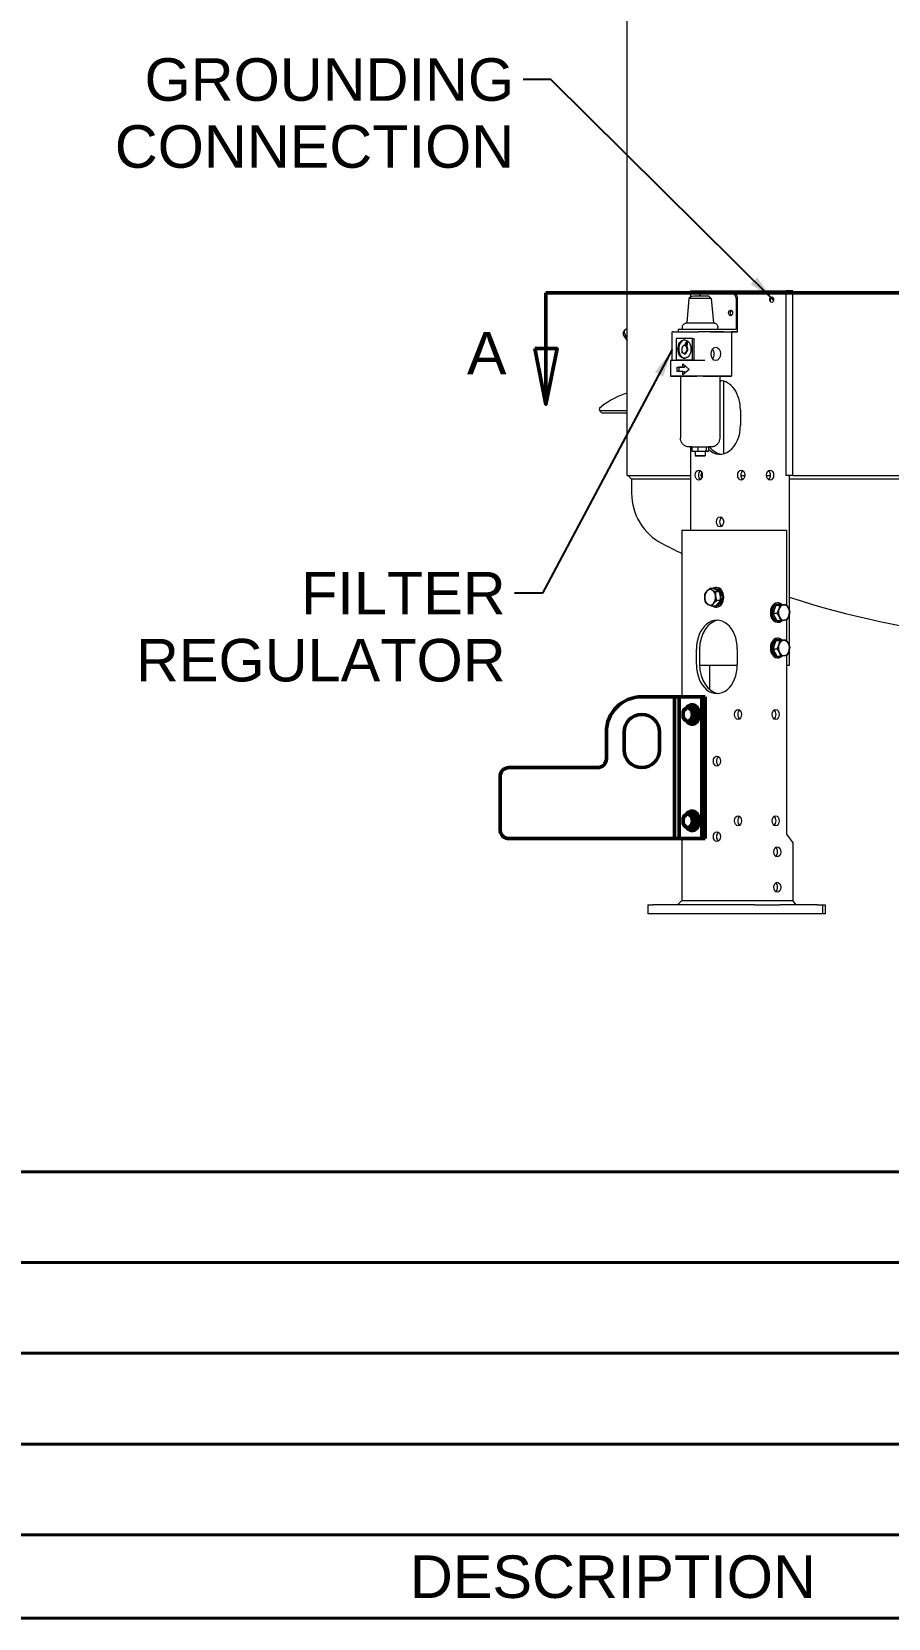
# Model space of a CAD drawing. Header units: inches. Extents: x 20 to 536, y 8 to 344.
# Drawn here: x 213 to 261.4, y 8 to 97.5 of the extents above; entities that cross this region are included whole.
import ezdxf

# ---------------------------------------------------------------- set-up
doc = ezdxf.new("R2010")
doc.units = ezdxf.units.IN
doc.header["$LTSCALE"] = 16
doc.header["$MEASUREMENT"] = 0
doc.linetypes.add('DOUBLE_DASH_CHAIN', pattern=[1.2403, 0.6614, -0.0827, 0.1654, -0.0827, 0.1654, -0.0827])
doc.layers.get('0').update_dxf_attribs({"lineweight": 25})
for name, color, linetype, lineweight in [('Border', 7, 'Continuous', 35), ('Section Line', 7, 'DOUBLE_DASH_CHAIN', 50), ('Symbol', 7, 'Continuous', 25), ('Symbol (ANSI)', 7, 'Continuous', 25), ('Visible (ANSI)', 7, 'Continuous', 50)]:
    doc.layers.add(name, color=color, linetype=linetype, lineweight=lineweight)
doc.styles.add('MEMCOR Medium', font='arial.ttf')
doc.styles.add('Standard D-E', font='arial.ttf')
doc.dimstyles.new('Default (ANSI)$7', dxfattribs={"dimscale": 16, "dimtxt": 0.15, "dimasz": 0.098425, "dimexe": 0.125, "dimexo": 0.0625, "dimgap": 0.031496, "dimtad": 0, "dimtih": 1, "dimtoh": 1, "dimdec": 4, "dimrnd": 1e-08, "dimzin": 3, "dimdsep": 46, "dimlunit": 5, "dimtxsty": 'MEMCOR Medium', "dimcen": 0.09, "dimdle": 0.393701, "dimclrd": 256, "dimclre": 256, "dimclrt": 256, "dimadec": 0, "dimazin": 1, "dimtfac": 0.8, "dimtofl": 0, "dimtmove": 0, "dimatfit": 3, "dimfxl": 1, "dimfrac": 1, "dimtolj": 1, "dimtzin": 4, "dimlwd": -1, "dimlwe": -1, "dimarcsym": 0})
doc.dimstyles.new('in [mm] D-E NeptuneBenson$7', dxfattribs={"dimscale": 16, "dimtxt": 0.15, "dimasz": 0.098425, "dimexe": 0.125, "dimexo": 0.063, "dimgap": 0.031496, "dimtad": 0, "dimtih": 1, "dimtoh": 1, "dimdec": 4, "dimrnd": 1e-08, "dimzin": 3, "dimdsep": 46, "dimlunit": 5, "dimtxsty": 'Standard D-E', "dimcen": 0.09, "dimdle": 0.393701, "dimclrd": 256, "dimclre": 256, "dimclrt": 256, "dimadec": 1, "dimazin": 1, "dimtfac": 1, "dimtofl": 0, "dimtmove": 0, "dimatfit": 3, "dimfxl": 1, "dimfrac": 1, "dimtolj": 1, "dimtzin": 4, "dimlwd": -1, "dimlwe": -1, "dimarcsym": 0})

# ---------------------------------------------------------------- blocks, each defined once
blk = doc.blocks.new('Borders 22x34_D')
at = {"layer": 'Border'}
blk.add_line((1.25, 0.5), (33.5, 0.5), dxfattribs=at)
blk = doc.blocks.new('2dTransSection0')
at = {"layer": 'Section Line', "linetype": 'DOUBLE_DASH_CHAIN', "ltscale": 0.544024}
blk.add_line((15.1288, 5.1739), (18.8584, 5.1739), dxfattribs=at)
at = {"layer": 'Section Line', "linetype": 'Continuous'}
for p, q in [((15.1288, 5.1739), (15.4847, 5.1739)), ((15.1288, 5.1739), (15.1288, 4.9771)), ((18.5026, 5.1739), (18.8584, 5.1739)), ((18.8584, 5.1739), (18.8584, 4.9771)), ((15.0894, 4.9771), (15.1288, 4.7802)), ((15.1682, 4.9771), (15.0894, 4.9771)), ((15.1288, 4.9771), (15.1288, 4.7802)), ((15.1288, 4.7802), (15.1682, 4.9771)), ((18.8191, 4.9771), (18.8584, 4.7802)), ((18.8978, 4.9771), (18.8191, 4.9771)), ((18.8584, 4.9771), (18.8584, 4.7802)), ((18.8584, 4.7802), (18.8978, 4.9771))]:
    blk.add_line(p, q, dxfattribs=at)
at = {"layer": 'Section Line', "linetype": 'Continuous', "flags": 128}
for points in [[(15.0894, 4.9771), (15.1288, 4.7802), (15.1682, 4.9771), (15.0894, 4.9771)], [(18.8191, 4.9771), (18.8584, 4.7802), (18.8978, 4.9771), (18.8191, 4.9771)]]:
    blk.add_lwpolyline(points, dxfattribs=at)
at = {"layer": 'Section Line'}
for points in [[(15.0894, 4.9771), (15.1288, 4.7802), (15.1682, 4.9771), (15.0894, 4.9771)], [(18.8191, 4.9771), (18.8584, 4.7802), (18.8978, 4.9771), (18.8191, 4.9771)]]:
    blk.add_solid(points, dxfattribs=at)
at = {"layer": 'Section Line', "char_height": 0.15, "attachment_point": 7, "style": 'MEMCOR Medium'}
for insert in [(14.8504, 4.8861), (18.996, 4.8861)]:
    blk.add_mtext('A', dxfattribs=dict(at, insert=insert))
blk = doc.blocks.new('REVISION HISTORY')
at = {"layer": 'Symbol', "lineweight": 40}
for p, q in [((11.8486, 2.0747), (22.812, 2.0747)), ((11.8486, 1.7545), (22.812, 1.7545)), ((11.8486, 1.4344), (22.812, 1.4344)), ((11.8486, 1.1143), (22.812, 1.1143)), ((11.8486, 0.7941), (22.812, 0.7941)), ((11.8486, 0.5), (22.812, 0.5))]:
    blk.add_line(p, q, dxfattribs=at)
at = {"layer": 'Symbol', "insert": (14.6493, 0.5695), "char_height": 0.15, "attachment_point": 7, "style": 'MEMCOR Medium'}
blk.add_mtext('DESCRIPTION', dxfattribs=at)

msp = doc.modelspace()

# ---------------------------------------------------------------- linework, layer by layer
at = {"layer": 'Visible (ANSI)', "linetype": 'Continuous', "lineweight": 18}
for p, q in [((246.650373, 72.475967), (246.650373, 98.975967)), ((250.126627, 82.46126), (250.012581, 81.085796)), ((250.261955, 82.585884), (250.126627, 82.46126)), ((250.229677, 82.897967), (250.431773, 82.897967)), ((250.229677, 82.897967), (250.229677, 82.556159)), ((250.431773, 82.897967), (253.345053, 82.897967)), ((252.618059, 82.711828), (250.850292, 82.710357)), ((251.261955, 82.5863), (251.397388, 82.461788)), ((251.397388, 82.461788), (251.512578, 81.08642)), ((252.706551, 82.711828), (252.618163, 82.711828)), ((252.794939, 82.461975), (252.795667, 80.711975)), ((252.884107, 80.586975), (252.883328, 82.461975)), ((253.345053, 82.897967), (254.32086, 82.897967)), ((254.32086, 82.897967), (255.63133, 82.897967)), ((256.00459, 82.897967), (255.63133, 82.897967)), ((255.63133, 72.475967), (255.63133, 82.897967)), ((256.00459, 72.475967), (256.00459, 82.897967)), ((246.501577, 80.679717), (246.436577, 80.587794)), ((249.187636, 78.965325), (249.186962, 80.5854)), ((249.260185, 80.585504), (249.967292, 80.586093)), ((249.5279, 80.710469), (249.527952, 80.585727)), ((249.762735, 80.710902), (249.762683, 80.835677)), ((249.967292, 80.586093), (250.674399, 80.586681)), ((251.325534, 80.586828), (251.027952, 80.586828)), ((251.325534, 80.586828), (252.530554, 80.586828)), ((251.762735, 80.711942), (251.762683, 80.836509)), ((252.795667, 80.711975), (252.08856, 80.711975)), ((252.088612, 80.586975), (252.884107, 80.586975)), ((252.884107, 80.586975), (252.530554, 80.586681)), ((252.530554, 80.586828), (252.531594, 78.086828)), ((246.491272, 80.299118), (246.650373, 80.074115)), ((246.650373, 80.257963), (246.556272, 80.391042)), ((250.343309, 80.210285), (249.414812, 80.209512)), ((249.414812, 80.209512), (249.415312, 79.007715)), ((249.910042, 79.821722), (249.87931, 79.821722)), ((249.908275, 79.817741), (250.002291, 80.029583)), ((250.002291, 80.029583), (249.963052, 79.785706)), ((250.007247, 79.785706), (249.963052, 79.785706)), ((250.046485, 80.029583), (250.002291, 80.029583)), ((250.046485, 80.029583), (250.007247, 79.785706)), ((250.343309, 80.210285), (250.431697, 80.210285)), ((250.343809, 79.008488), (250.343309, 80.210285)), ((250.432197, 79.008488), (250.431697, 80.210285)), ((249.099248, 78.965208), (249.099614, 78.085401)), ((250.586684, 78.966488), (249.172471, 78.965312)), ((249.415312, 79.007715), (250.343809, 79.008488)), ((249.415312, 79.007715), (249.5037, 79.007715)), ((249.5037, 79.007715), (250.432197, 79.008488)), ((249.72964, 79.415232), (249.758985, 79.481352)), ((249.888497, 79.322331), (249.72964, 79.415232)), ((249.900744, 79.398449), (249.888497, 79.322331)), ((249.932691, 79.322331), (249.888497, 79.322331)), ((249.944938, 79.398449), (249.900744, 79.398449)), ((249.944938, 79.398449), (249.932691, 79.322331)), ((250.343809, 79.008488), (250.432197, 79.008488)), ((251.028626, 78.966636), (250.940238, 78.966636)), ((249.172837, 78.085505), (250.58705, 78.086681)), ((249.65605, 78.085358), (249.172837, 78.085358)), ((249.474875, 78.580341), (249.790724, 78.580603)), ((249.474974, 78.341172), (249.474875, 78.580341)), ((249.474875, 78.580341), (249.563263, 78.580341)), ((249.790823, 78.341435), (249.474974, 78.341172)), ((249.879112, 78.580603), (249.563263, 78.580341)), ((249.563263, 78.580341), (249.563363, 78.341245)), ((249.65605, 78.085632), (249.657506, 74.585633)), ((249.790724, 78.580603), (249.790646, 78.768411)), ((249.790646, 78.768411), (250.149693, 78.461318)), ((249.790724, 78.580603), (249.879112, 78.580603)), ((249.790901, 78.153627), (249.790823, 78.341435)), ((249.790823, 78.341435), (249.879212, 78.341435)), ((250.149693, 78.461318), (249.790901, 78.153627)), ((249.879065, 78.692785), (249.879112, 78.580603)), ((249.879212, 78.341435), (249.879258, 78.229399)), ((250.940604, 78.086828), (252.531594, 78.086828)), ((252.531594, 78.086828), (251.871604, 78.086279)), ((251.871604, 78.086554), (251.87306, 74.586554)), ((252.076547, 77.796106), (252.076547, 73.699828)), ((245.144137, 76.077587), (245.095027, 76.1875)), ((246.650373, 76.125183), (245.252289, 76.125183)), ((253.040997, 76.187967), (253.040997, 75.307967)), ((245.301393, 76.015284), (246.650373, 76.015284)), ((250.229677, 74.085752), (250.229677, 69.393967)), ((250.29033, 74.085949), (250.638172, 74.086238)), ((250.29033, 74.085949), (250.290408, 73.898449)), ((250.468702, 73.835847), (250.360032, 73.83597)), ((250.484345, 73.835852), (250.468762, 73.835847)), ((250.484345, 73.835977), (250.484449, 73.585977)), ((250.638172, 74.086238), (251.113332, 74.086383)), ((250.638172, 74.086238), (250.63825, 73.898738)), ((251.171087, 73.836217), (251.046845, 73.836114)), ((251.046845, 73.836211), (251.046949, 73.586211)), ((251.113332, 74.086383), (251.11341, 73.898883)), ((251.113332, 74.086383), (251.240651, 74.086238)), ((251.240651, 74.086238), (251.240729, 73.898738)), ((246.650373, 72.475967), (250.229677, 72.475967)), ((246.90008, 72.275967), (246.70008, 72.475967)), ((246.90008, 72.275967), (246.90008, 71.475967)), ((250.229677, 72.275967), (246.90008, 72.275967)), ((250.807152, 72.475967), (250.889366, 72.475967)), ((253.064237, 72.475967), (253.282215, 72.475967)), ((253.205494, 72.275967), (253.140958, 72.275967)), ((254.519462, 72.475967), (254.737441, 72.475967)), ((254.66072, 72.275967), (254.596184, 72.275967)), ((256.00459, 72.475967), (255.63133, 72.475967)), ((255.788858, 72.475967), (255.788858, 64.899991)), ((286.011302, 72.275967), (255.788858, 72.275967)), ((256.00459, 72.475967), (285.79557, 72.475967)), ((252.076547, 69.954208), (252.076547, 69.779726)), ((249.740566, 69.393967), (249.942663, 69.393967)), ((249.740566, 69.393967), (249.740566, 59.993967)), ((249.942663, 69.393967), (253.48061, 69.393967)), ((253.48061, 69.393967), (254.456417, 69.393967)), ((254.456417, 69.393967), (255.649099, 69.393967)), ((255.649099, 69.393967), (255.649099, 65.160982)), ((251.5286, 66.104155), (251.313163, 66.104155)), ((251.5286, 66.104155), (251.859954, 65.915428)), ((251.667094, 66.075319), (251.579229, 66.075319)), ((251.910059, 65.41524), (251.628811, 65.10378)), ((251.859954, 65.915428), (251.644517, 65.915428)), ((251.711636, 66.155149), (251.667094, 66.155149)), ((251.910059, 65.41524), (251.694622, 65.41524)), ((251.859954, 65.915428), (251.910059, 65.41524)), ((251.908535, 65.671768), (251.884362, 65.671768)), ((251.897946, 65.536167), (251.908535, 65.536167)), ((251.996924, 65.671768), (251.908535, 65.671768)), ((251.996924, 65.536167), (251.908535, 65.536167)), ((251.628811, 65.10378), (251.413374, 65.10378)), ((251.667094, 65.132616), (251.65485, 65.132616)), ((251.711636, 65.052786), (251.667094, 65.052786)), ((254.895822, 64.704549), (255.049748, 65.160424)), ((255.098025, 64.288092), (254.895822, 64.704549)), ((254.895822, 64.704549), (255.11126, 64.704549)), ((255.049748, 65.160424), (255.405876, 65.199843)), ((255.049748, 65.160424), (255.265185, 65.160424)), ((255.163562, 65.295149), (255.11902, 65.295149)), ((255.163562, 65.215319), (255.251951, 65.215319)), ((255.405876, 65.199843), (255.621313, 65.199843)), ((255.788858, 64.602679), (255.788858, 62.899991)), ((255.098025, 64.288092), (255.313462, 64.288092)), ((255.163562, 64.192786), (255.11902, 64.192786)), ((255.163562, 64.272616), (255.251951, 64.272616)), ((255.649099, 64.324396), (255.649099, 63.160982)), ((250.559052, 61.803967), (250.559052, 62.683967)), ((250.735829, 62.683967), (250.735829, 61.803967)), ((252.86422, 62.683967), (252.86422, 61.803967)), ((254.895822, 62.704549), (255.049748, 63.160424)), ((255.098025, 62.288092), (254.895822, 62.704549)), ((254.895822, 62.704549), (255.11126, 62.704549)), ((255.049748, 63.160424), (255.405876, 63.199843)), ((255.049748, 63.160424), (255.265185, 63.160424)), ((255.163562, 63.295149), (255.11902, 63.295149)), ((255.163562, 63.215319), (255.251951, 63.215319)), ((255.405876, 63.199843), (255.621313, 63.199843)), ((255.098025, 62.288092), (255.313462, 62.288092)), ((255.163562, 62.192786), (255.11902, 62.192786)), ((255.163562, 62.272616), (255.251951, 62.272616)), ((255.649099, 62.324396), (255.649099, 52.243967)), ((255.788858, 62.602679), (255.788858, 61.747967)), ((252.86354, 61.747967), (250.736509, 61.747967)), ((251.312121, 60.392346), (251.312121, 61.747967)), ((255.788858, 61.747967), (255.649099, 61.747967)), ((249.740566, 51.993967), (249.740566, 48.493967)), ((255.649099, 52.243967), (256.002652, 51.743967)), ((256.002652, 51.743967), (256.002652, 48.493967)), ((249.740566, 48.493967), (249.490566, 48.243967)), ((249.740566, 48.493967), (249.942663, 48.493967)), ((249.942663, 48.493967), (253.48061, 48.493967)), ((253.48061, 48.493967), (254.456417, 48.493967)), ((254.456417, 48.493967), (256.002652, 48.493967)), ((256.179429, 48.243967), (256.002652, 48.493967)), ((247.811292, 48.243967), (248.104185, 48.243967)), ((247.811292, 48.243967), (247.811292, 47.743967)), ((248.104185, 47.743967), (247.811292, 47.743967)), ((253.845892, 48.243967), (248.104185, 48.243967)), ((253.845892, 47.743967), (248.104185, 47.743967)), ((253.845892, 48.243967), (255.260106, 48.243967)), ((255.260106, 47.743967), (253.845892, 47.743967)), ((257.381426, 48.243967), (255.260106, 48.243967)), ((257.381426, 47.743967), (255.260106, 47.743967)), ((257.381426, 48.243967), (257.674319, 48.243967)), ((257.674319, 47.743967), (257.381426, 47.743967)), ((257.674319, 48.243967), (257.818154, 48.243967)), ((257.674319, 48.243967), (257.674319, 47.743967)), ((257.818154, 47.743967), (257.674319, 47.743967)), ((257.818154, 48.243967), (257.818154, 47.743967))]:
    msp.add_line(p, q, dxfattribs=at)
at = {"layer": 'Visible (ANSI)'}
for p, q in [((249.321917, 59.993967), (247.473998, 59.993967)), ((249.57998, 59.993967), (249.321917, 59.993967)), ((249.321917, 51.993967), (249.321917, 59.993967)), ((249.737602, 59.993967), (249.57998, 59.993967)), ((249.57998, 51.993967), (249.57998, 59.993967)), ((249.737602, 59.993967), (250.868973, 59.993967)), ((250.868973, 59.993967), (251.045749, 59.993967)), ((250.868973, 51.993967), (250.868973, 59.993967)), ((251.045749, 51.993967), (251.045749, 59.993967)), ((250.27642, 59.42698), (250.089386, 59.42698)), ((250.27642, 59.42698), (250.409002, 59.318727)), ((250.2941, 59.545149), (250.338643, 59.545149)), ((250.541585, 59.210474), (250.354551, 59.210474)), ((250.409002, 59.318727), (250.541585, 59.210474)), ((250.541585, 59.210474), (250.541585, 58.993967)), ((250.27642, 58.560955), (250.089386, 58.560955)), ((250.409002, 58.669208), (250.27642, 58.560955)), ((250.2941, 58.442786), (250.338643, 58.442786)), ((250.541585, 58.777461), (250.354551, 58.777461)), ((250.541585, 58.777461), (250.409002, 58.669208)), ((250.541585, 58.993967), (250.541585, 58.777461)), ((245.473998, 57.993967), (245.473998, 56.493967)), ((246.473998, 56.993967), (246.473998, 57.993967)), ((248.473998, 57.993967), (248.473998, 56.993967)), ((244.973998, 55.993967), (239.973998, 55.993967)), ((239.473998, 55.493967), (239.473998, 52.493967)), ((250.27642, 53.42698), (250.089386, 53.42698)), ((250.27642, 53.42698), (250.409002, 53.318727)), ((250.2941, 53.545149), (250.338643, 53.545149)), ((250.541585, 53.210474), (250.354551, 53.210474)), ((250.409002, 53.318727), (250.541585, 53.210474)), ((250.541585, 53.210474), (250.541585, 52.993967)), ((250.541585, 52.993967), (250.541585, 52.777461)), ((239.973998, 51.993967), (249.321917, 51.993967)), ((249.57998, 51.993967), (249.321917, 51.993967)), ((249.737602, 51.993967), (249.57998, 51.993967)), ((249.737602, 51.993967), (250.868973, 51.993967)), ((250.27642, 52.560955), (250.089386, 52.560955)), ((250.409002, 52.669208), (250.27642, 52.560955)), ((250.2941, 52.442786), (250.338643, 52.442786)), ((250.541585, 52.777461), (250.354551, 52.777461)), ((250.541585, 52.777461), (250.409002, 52.669208)), ((250.868973, 51.993967), (251.045749, 51.993967))]:
    msp.add_line(p, q, dxfattribs=at)
at = {"layer": 'Visible (ANSI)', "linetype": 'Continuous', "lineweight": 18}
for centre, radius, start, end in [((250.090077, 71.471505), 3.19, 179.91985269, 242.53448824), ((270.90008, 111.505967), 48.31, 242.53448824, 244.02400892), ((270.90008, 111.505967), 48.31, 251.77212947, 264.35873975)]:
    msp.add_arc(centre, radius, start, end, dxfattribs=at)
at = {"layer": 'Visible (ANSI)'}
for centre, radius, start, end in [((247.473998, 57.993967), 2, 90, 180), ((247.473998, 57.993967), 1, 0, 180), ((244.973998, 56.493967), 0.5, 270, 0), ((247.473998, 56.993967), 1, 180, 0), ((239.973998, 55.493967), 0.5, 90, 180), ((239.973998, 52.493967), 0.5, 180, 270)]:
    msp.add_arc(centre, radius, start, end, dxfattribs=at)
at = {"layer": 'Visible (ANSI)', "linetype": 'Continuous', "lineweight": 18}
for centre, major_axis, ratio, start_param, end_param in [((250.762007, 82.461524), (-0.635381, -0.000264), 0.000415945, 3.141627316, 6.283150645), ((250.761955, 82.586092), (0.5, 0.000208), 0.000415945, 0.00045205, 3.141140605), ((250.850396, 82.460357), (0, 0.25), 0.707106781, 0.000588235, 1.042967168), ((252.618163, 82.461828), (0, 0.25), 0.707106781, 4.712977216, 6.283773543), ((252.706551, 82.461828), (0, 0.25), 0.707106781, 4.712977216, 6.283185307), ((254.62991, 82.397967), (0, 0.155), 0.707106781, 4.079718979, 5.345058981), ((252.574306, 81.649217), (0, -0.15625), 0.707106781, 3.5531095, 5.871668461), ((252.570771, 81.647967), (0, 0.155), 0.707106781, 0.375772803, 0.473895777), ((246.844825, 80.299118), (-0.408248, 0.288675), 0.5, 0, 0.955316618), ((246.909825, 80.391042), (-0.408248, 0.288675), 0.5, 5.694701415, 7.238501925), ((249.436962, 80.585504), (-0.25, -0.000104), 0.000415945, 5.497787057, 6.283185307), ((251.0279, 80.711093), (-1.5, -0.000624), 0.000415945, 3.926990133, 6.283184411), ((250.851175, 80.586681), (-0.25, -0.000104), 0.000415945, 3.926990133, 5.49778646), ((251.027952, 80.586093), (1.5, 0.000624), 0.000415945, 0.785398077, 1.37108362), ((249.923504, 79.609), (0, 0.520383), 0.707106781, 0.060088092, 3.081504561), ((249.87931, 79.609), (0, 0.212722), 0.707106781, 6.089411956, 8.497571614), ((249.87931, 79.609), (0, -0.212722), 0.707106781, 0.142984654, 2.551144312), ((249.923504, 79.609), (0, -0.212722), 0.707106781, 0.142984654, 2.551144312), ((249.349248, 78.965312), (-0.25, -0.000104), 0.000415945, 5.497787058, 6.283185308), ((250.763461, 78.966488), (-0.25, -0.000104), 0.000415945, 3.926990133, 5.49778646), ((251.293637, 79.336534), (-0.000312, 0.375), 0.707106659, 3.871320619, 5.553457341), ((249.349614, 78.085505), (-0.25, -0.000104), 0.000415945, 5.497787057, 7.068583384), ((250.763827, 78.086093), (-1.107777, -0.000461), 0.000415945, 3.141592635, 6.283185289), ((250.763827, 78.086681), (0.25, 0.000104), 0.000415945, 0.785398674, 2.356195001), ((247.682542, 69.894794), (0, 7.37), 0.707106781, 0.199379016, 0.495641156), ((251.888413, 76.187967), (0, 1.63), 0.707106781, 4.71238898, 6.297672486), ((252.06519, 76.187967), (0, 1.63), 0.707106781, 0.076762481, 0.168650979), ((251.888413, 75.307967), (0, -1.63), 0.707106781, 5.686428871, 7.853981634), ((250.360118, 73.89847), (0.06971, -0.000011), 0.896575359, 3.14210208, 4.712898407), ((250.765595, 73.836094), (-0.28125, -0.000117), 0.000415945, 3.141592592, 6.283185246), ((250.656929, 73.898717), (0.000036, -0.0625), 0.298858349, 4.711879554, 6.28267588), ((251.062379, 73.898841), (-0.000026, -0.0625), 0.81649644, 0.001018853, 1.57181518), ((251.17102, 73.898717), (-0.06971, 0.000011), 0.896575359, 1.571305753, 3.14210208), ((252.06519, 75.307967), (0, -1.63), 0.707106781, 5.559773327, 6.206422826), ((250.868765, 72.497967), (0, -0.28), 0.707106781, 3.604362771, 5.820415189), ((251.00453, 72.497967), (0, 0.28), 0.707106781, 0.909644844, 2.23194781), ((253.261614, 72.497967), (0, -0.28), 0.707106781, 3.604362771, 5.820415189), ((254.540063, 72.497967), (0, 0.28), 0.707106781, 3.604362771, 5.820415189), ((252.06519, 69.866967), (0, -0.28), 0.707106781, 3.604362771, 5.820415189), ((251.335638, 65.603967), (0, -0.4375), 0.707106781, 3.805921768, 4.85311932), ((251.335638, 65.603967), (0, -0.4375), 0.707106781, 4.85311932, 5.900316871), ((251.335638, 65.603967), (0, 0.4375), 0.707106781, 5.900316871, 6.947514422), ((251.335638, 65.603967), (0, 0.4375), 0.707106781, 4.85311932, 5.900316871), ((251.667094, 65.603967), (0, 0.551181), 0.707106781, 2.708048134, 6.716729826), ((251.335638, 65.603967), (0, 0.4375), 0.707106781, 3.805921768, 4.85311932), ((251.578706, 65.603967), (0, 0.471351), 0.707106781, 5.519020122, 6.281613619), ((251.667094, 65.603967), (0, 0.471351), 0.707106781, 4.856733198, 6.283185307), ((251.667094, 65.603967), (0, -0.471351), 0.707106781, 0, 1.426452109), ((251.578706, 65.603967), (0, -0.471351), 0.707106781, 0.283032366, 1.045625863), ((251.711636, 65.603967), (0, 0.551181), 0.707106781, 3.141592654, 6.283185307), ((251.578706, 65.603967), (0, -0.471351), 0.707106781, 1.715140545, 2.092823414), ((251.578706, 65.603967), (0, -0.471351), 0.707106781, 1.330229917, 1.426452109), ((255.163562, 64.743967), (0, 0.551181), 0.707106781, 5.678881418, 10.043071284), ((251.335638, 65.603967), (0, -0.4375), 0.707106781, 5.900316871, 6.947514422), ((255.11902, 64.743967), (0, 0.551181), 0.707106781, 0, 3.141592654), ((255.163562, 64.743967), (0, 0.471351), 0.707106781, 0, 3.141592654), ((255.251951, 64.743967), (0, 0.471351), 0.707106781, 0.744007943, 1.50660144), ((255.251951, 64.743967), (0, 0.471351), 0.707106781, 1.791205494, 2.553798991), ((255.251951, 64.743967), (0, 0.471351), 0.707106781, 5.979995699, 6.742589196), ((255.495019, 64.743967), (0, -0.4375), 0.707106781, 4.266897345, 5.314094896), ((255.495019, 64.743967), (0, 0.4375), 0.707106781, 0.07810714, 1.125304691), ((255.495019, 64.743967), (0, -0.4375), 0.707106781, 5.314094896, 6.361292447), ((255.495019, 64.743967), (0, 0.4375), 0.707106781, 5.314094896, 6.361292447), ((255.495019, 64.743967), (0, -0.4375), 0.707106781, 0.07810714, 1.125304691), ((255.495019, 64.743967), (0, 0.4375), 0.707106781, 4.266897345, 5.314094896), ((251.711636, 62.683967), (0, 1.63), 0.707106781, 4.71238898, 7.853981634), ((251.888413, 62.683967), (0, 1.63), 0.707106781, 0.076762481, 1.570796327), ((255.251951, 64.743967), (0, -0.471351), 0.707106781, 6.026225301, 6.560986835), ((255.11902, 62.743967), (0, 0.551181), 0.707106781, 0, 3.141592654), ((255.163562, 62.743967), (0, 0.551181), 0.707106781, 5.678881418, 10.043071284), ((255.163562, 62.743967), (0, 0.471351), 0.707106781, 0, 3.141592654), ((255.251951, 62.743967), (0, 0.471351), 0.707106781, 0.744007943, 1.50660144), ((255.251951, 62.743967), (0, 0.471351), 0.707106781, 5.979995699, 6.742589196), ((255.495019, 62.743967), (0, -0.4375), 0.707106781, 4.266897345, 5.314094896), ((255.495019, 62.743967), (0, 0.4375), 0.707106781, 0.07810714, 1.125304691), ((255.495019, 62.743967), (0, 0.4375), 0.707106781, 5.314094896, 6.361292447), ((255.495019, 62.743967), (0, 0.4375), 0.707106781, 4.266897345, 5.314094896), ((251.711636, 61.803967), (0, -1.63), 0.707106781, 4.71238898, 7.853981634), ((251.888413, 61.803967), (0, -1.63), 0.707106781, 4.71238898, 6.206422826), ((255.251951, 62.743967), (0, 0.471351), 0.707106781, 1.791205494, 2.553798991), ((255.251951, 62.743967), (0, -0.471351), 0.707106781, 6.026225301, 6.560986835), ((255.495019, 62.743967), (0, -0.4375), 0.707106781, 5.314094896, 6.361292447), ((255.495019, 62.743967), (0, -0.4375), 0.707106781, 0.07810714, 1.125304691), ((253.08463, 58.993967), (0, -0.28), 0.707106781, 3.604362771, 5.820415189), ((254.852397, 58.993967), (0, 0.28), 0.707106781, 3.604362771, 5.820415189), ((251.888413, 56.362967), (0, -0.28), 0.707106781, 3.604362771, 5.820415189), ((253.08463, 52.993967), (0, -0.28), 0.707106781, 3.604362771, 5.820415189), ((254.852397, 52.993967), (0, 0.28), 0.707106781, 3.604362771, 5.820415189), ((251.888413, 52.099967), (0, -0.28), 0.707106781, 3.604362771, 5.820415189), ((254.941992, 51.243967), (0, 0.28), 0.707106781, 3.604362771, 5.820415189), ((254.941992, 49.243967), (0, 0.28), 0.707106781, 3.604362771, 5.820415189)]:
    msp.add_ellipse(centre, major_axis=major_axis, ratio=ratio, start_param=start_param, end_param=end_param, dxfattribs=at)
for centre, major_axis, ratio in [((254.806687, 82.397967), (0, -0.155), 0.707106781), ((252.485918, 81.649217), (0, -0.15625), 0.707106781), ((249.87931, 79.609), (0, 0.520383), 0.707106781), ((251.647191, 79.336828), (-0.000312, 0.375), 0.707106659), ((250.765699, 73.586094), (-0.28125, -0.000117), 0.000415945), ((250.691988, 72.497967), (0, -0.28), 0.707106781), ((253.084838, 72.497967), (0, -0.28), 0.707106781), ((254.71684, 72.497967), (0, 0.28), 0.707106781), ((251.888413, 69.866967), (0, -0.28), 0.707106781), ((252.907853, 58.993967), (0, -0.28), 0.707106781), ((255.029174, 58.993967), (0, 0.28), 0.707106781), ((251.711636, 56.362967), (0, -0.28), 0.707106781), ((252.907853, 52.993967), (0, -0.28), 0.707106781), ((255.029174, 52.993967), (0, 0.28), 0.707106781), ((251.711636, 52.099967), (0, -0.28), 0.707106781), ((255.118769, 51.243967), (0, -0.28), 0.707106781), ((255.118769, 49.243967), (0, -0.28), 0.707106781)]:
    msp.add_ellipse(centre, major_axis=major_axis, ratio=ratio, dxfattribs=at)
at = {"layer": 'Visible (ANSI)'}
for centre, major_axis, start_param, end_param in [((250.065702, 58.993967), (0, -0.375), 3.665191429, 4.71238898), ((250.065702, 58.993967), (0, 0.375), 5.759586532, 6.806784083), ((250.2941, 58.993967), (0, -0.551181), 5.487595753, 10.220367515), ((250.065702, 58.993967), (0, 0.375), 4.71238898, 5.759586532), ((250.338643, 58.993967), (0, -0.551181), 0, 3.141592654), ((250.2941, 58.993967), (0, 0.375), 5.500644488, 6.018528575), ((250.2941, 58.993967), (0, -0.375), 1.203559064, 1.93803359), ((250.065702, 58.993967), (0, -0.375), 4.71238898, 5.759586532), ((250.065702, 58.993967), (0, -0.375), 5.759586532, 6.806784083), ((250.065702, 58.993967), (0, 0.375), 3.665191429, 4.71238898), ((250.2941, 58.993967), (0, -0.375), 0.264656732, 0.782540819), ((250.065702, 52.993967), (0, -0.375), 3.665191429, 4.71238898), ((250.065702, 52.993967), (0, -0.375), 4.71238898, 5.759586532), ((250.065702, 52.993967), (0, 0.375), 5.759586532, 6.806784083), ((250.2941, 52.993967), (0, -0.551181), 5.487595753, 10.220367515), ((250.065702, 52.993967), (0, 0.375), 4.71238898, 5.759586532), ((250.065702, 52.993967), (0, 0.375), 3.665191429, 4.71238898), ((250.338643, 52.993967), (0, -0.551181), 0, 3.141592654), ((250.2941, 52.993967), (0, 0.375), 5.500644488, 6.018528575), ((250.2941, 52.993967), (0, -0.375), 1.203559064, 1.93803359), ((250.065702, 52.993967), (0, -0.375), 5.759586532, 6.806784083), ((250.2941, 52.993967), (0, -0.375), 0.264656732, 0.782540819)]:
    msp.add_ellipse(centre, major_axis=major_axis, ratio=0.707106781, start_param=start_param, end_param=end_param, dxfattribs=at)
at = {"layer": 'Visible (ANSI)', "linetype": 'Continuous', "lineweight": 18}
for points, knots in [([(249.762683, 80.835677), (249.762672, 80.862701), (249.767159, 80.890075), (249.784277, 80.940827), (249.796969, 80.964899), (249.828891, 81.007319), (249.848523, 81.026192), (249.892182, 81.056426), (249.916754, 81.068165), (249.954825, 81.079348), (249.967773, 81.082062), (249.986495, 81.084473), (249.9924, 81.085017), (249.999282, 81.085427), (250.000683, 81.085497), (250.00273, 81.085585), (250.00347, 81.085613), (250.00509, 81.085669), (250.005883, 81.085691), (250.007219, 81.085725), (250.007749, 81.085736), (250.008949, 81.085758), (250.009449, 81.085765), (250.010939, 81.085784), (250.011557, 81.085788), (250.014227, 81.085808), (250.016361, 81.085816), (250.028515, 81.085857), (250.044895, 81.085888), (250.099602, 81.085967), (250.144152, 81.086015), (250.251044, 81.08611), (250.314082, 81.086158), (250.45161, 81.086249), (250.527806, 81.086293), (250.68368, 81.086372), (250.765297, 81.086407), (250.923712, 81.086466), (251.00248, 81.08649), (251.147377, 81.086522), (251.215307, 81.086532), (251.331996, 81.086535), (251.3822, 81.086529), (251.458886, 81.086503), (251.486216, 81.086482), (251.504567, 81.086448), (251.50747, 81.086441), (251.511461, 81.086427), (251.512612, 81.086423), (251.515084, 81.0864), (251.51572, 81.086398), (251.518304, 81.086345), (251.519105, 81.086327), (251.52076, 81.086277), (251.521422, 81.086255), (251.523215, 81.086186), (251.524434, 81.086133), (251.527171, 81.08599), (251.528722, 81.085895), (251.53305, 81.08559), (251.53588, 81.085343), (251.545368, 81.08435), (251.552061, 81.083376), (251.576126, 81.078871), (251.593327, 81.073706), (251.63393, 81.056612), (251.656816, 81.04236), (251.696714, 81.007688), (251.714162, 80.986776), (251.741254, 80.941098), (251.751236, 80.915762), (251.760729, 80.87236), (251.762676, 80.854384), (251.762683, 80.836509)], [0, 0, 0, 0, 0.205925556, 0.205925556, 0.408131115, 0.408131115, 0.610470098, 0.610470098, 0.812801814, 0.812801814, 0.912862249, 0.912862249, 0.957072393, 0.957072393, 0.968659729, 0.968659729, 0.975957334, 0.975957334, 0.986680701, 0.986680701, 0.998543919, 0.998543919, 1.019237073, 1.019237073, 1.071090856, 1.071090856, 1.226544909, 1.226544909, 1.696150041, 1.696150041, 2.32378897, 2.32378897, 2.931493244, 2.931493244, 3.538876358, 3.538876358, 4.146086394, 4.146086394, 4.753258384, 4.753258384, 5.360450299, 5.360450299, 5.967750932, 5.967750932, 6.575487564, 6.575487564, 6.727243121, 6.727243121, 6.8409905, 6.8409905, 6.883764404, 6.883764404, 6.897240165, 6.897240165, 6.904466805, 6.904466805, 6.915059686, 6.915059686, 6.927360961, 6.927360961, 6.949123186, 6.949123186, 7.000531049, 7.000531049, 7.135809752, 7.135809752, 7.336234677, 7.336234677, 7.53858869, 7.53858869, 7.740921234, 7.740921234, 7.877131363, 7.877131363, 7.877131363, 7.877131363]), ([(245.252289, 76.125183), (245.207894, 76.125183), (245.168029, 76.131914), (245.111523, 76.158949), (245.0949, 76.179215), (245.085855, 76.225169), (245.092859, 76.253918), (245.132396, 76.315369), (245.164945, 76.34803), (245.204033, 76.377917)], [3.832847683, 3.832847683, 3.832847683, 3.832847683, 4.311254504, 4.311254504, 4.789661326, 4.789661326, 5.268515739, 5.268515739, 5.747370152, 5.747370152, 5.747370152, 5.747370152]), ([(245.144196, 76.077611), (245.151845, 76.060758), (245.166815, 76.046088), (245.217133, 76.022016), (245.256998, 76.015284), (245.301393, 76.015284)], [2.9810079502, 2.9810079502, 2.9810079502, 2.9810079502, 3.3546490916, 3.3546490916, 3.8330564465, 3.8330564465, 3.8330564465, 3.8330564465]), ([(250.29034, 74.085738), (250.255437, 74.085742), (250.226376, 74.08575), (250.179445, 74.085777), (250.16552, 74.085785), (250.155557, 74.085835), (250.154759, 74.08583), (250.150367, 74.085888), (250.149323, 74.085903), (250.147106, 74.085946), (250.146136, 74.085967), (250.142919, 74.086047), (250.140352, 74.086127), (250.13521, 74.086331), (250.132577, 74.086455), (250.124108, 74.086923), (250.118202, 74.087352), (250.095338, 74.089427), (250.078371, 74.091847), (250.017472, 74.103749), (249.974119, 74.118517), (249.886258, 74.162449), (249.841931, 74.194371), (249.766663, 74.269516), (249.734747, 74.313638), (249.687003, 74.408508), (249.670583, 74.460436), (249.659305, 74.537001), (249.657516, 74.561349), (249.657506, 74.585633)], [5.736795474, 5.736795474, 5.736795474, 5.736795474, 6.16134572, 6.16134572, 6.655271542, 6.655271542, 6.728904753, 6.728904753, 6.745759663, 6.745759663, 6.755993419, 6.755993419, 6.776719208, 6.776719208, 6.797108597, 6.797108597, 6.842212337, 6.842212337, 6.972375706, 6.972375706, 7.31508669, 7.31508669, 7.720907034, 7.720907034, 8.125528067, 8.125528067, 8.530198019, 8.530198019, 8.715244415, 8.715244415, 8.715244415, 8.715244415]), ([(251.87306, 74.586554), (251.873082, 74.532506), (251.864109, 74.477757), (251.829873, 74.376255), (251.804489, 74.328111), (251.740645, 74.243269), (251.701381, 74.205524), (251.614062, 74.145055), (251.564919, 74.121577), (251.488742, 74.099203), (251.462846, 74.093772), (251.423952, 74.088774), (251.4109, 74.087619), (251.396122, 74.086873), (251.394024, 74.086781), (251.389731, 74.086618), (251.387511, 74.08655), (251.384589, 74.086476), (251.38364, 74.086455), (251.381174, 74.086406), (251.380027, 74.08639), (251.378291, 74.086368), (251.377662, 74.086362), (251.375724, 74.086344), (251.374845, 74.086339), (251.371188, 74.086318), (251.368356, 74.086309), (251.352482, 74.086266), (251.331356, 74.086233), (251.284309, 74.086177), (251.263759, 74.086155), (251.240607, 74.086134)], [0, 0, 0, 0, 0.411850319, 0.411850319, 0.816260835, 0.816260835, 1.22093842, 1.22093842, 1.625605758, 1.625605758, 1.82593871, 1.82593871, 1.924561968, 1.924561968, 1.940971317, 1.940971317, 1.959322017, 1.959322017, 1.969556975, 1.969556975, 1.99023167, 1.99023167, 2.010604307, 2.010604307, 2.063109016, 2.063109016, 2.220467615, 2.220467615, 2.697685755, 2.697685755, 2.978242903, 2.978242903, 2.978242903, 2.978242903])]:
    msp.add_open_spline(points, degree=3, knots=knots, dxfattribs=at)
for points, weights in [([(251.029337, 65.542601), (251.01771, 65.65867), (251.031915, 65.792695)], [1, 1.04314139574, 1.01001874936]), ([(251.082021, 65.292507), (251.040964, 65.426532), (251.029337, 65.542601)], [1.01001874936, 1.04314139574, 1]), ([(251.031915, 65.792695), (251.079644, 65.87615), (251.144908, 65.948425)], [1.01001874936, 1.04314139574, 1]), ([(251.144908, 65.948425), (251.210172, 66.020699), (251.313163, 66.104155)], [1, 1.04314139574, 1.01001874936]), ([(251.313163, 66.104155), (251.374318, 66.053585), (251.451209, 66.009791)], [1.01001874936, 1.04314139574, 1]), ([(251.451209, 66.009791), (251.5281, 65.965997), (251.644517, 65.915428)], [1, 1.04314139574, 1.01001874936]), ([(251.694622, 65.41524), (251.591631, 65.331785), (251.526367, 65.25951)], [1.01001874936, 1.04314139574, 1]), ([(251.644517, 65.915428), (251.630312, 65.781403), (251.641939, 65.665334)], [1.01001874936, 1.04314139574, 1]), ([(251.641939, 65.665334), (251.653566, 65.549265), (251.694622, 65.41524)], [1, 1.04314139574, 1.01001874936]), ([(251.220067, 65.198144), (251.143176, 65.241938), (251.082021, 65.292507)], [1, 1.04314139574, 1.01001874936]), ([(251.413374, 65.10378), (251.296957, 65.15435), (251.220067, 65.198144)], [1.01001874936, 1.04314139574, 1]), ([(251.526367, 65.25951), (251.461104, 65.187236), (251.413374, 65.10378)], [1, 1.04314139574, 1.01001874936]), ([(255.11126, 64.704549), (255.180135, 64.826701), (255.215853, 64.932487)], [1.01001874936, 1.04314139574, 1]), ([(255.239992, 64.496321), (255.19307, 64.59296), (255.11126, 64.704549)], [1, 1.04314139574, 1.01001874936]), ([(255.215853, 64.932487), (255.251572, 65.038273), (255.265185, 65.160424)], [1, 1.04314139574, 1.01001874936]), ([(255.313462, 64.288092), (255.286913, 64.399682), (255.239992, 64.496321)], [1.01001874936, 1.04314139574, 1]), ([(255.265185, 65.160424), (255.38824, 65.170987), (255.47088, 65.180134)], [1.01001874936, 1.04314139574, 1]), ([(255.47088, 65.180134), (255.55352, 65.189281), (255.621313, 65.199843)], [1, 1.04314139574, 1.01001874936]), ([(255.621313, 65.199843), (255.703124, 65.088253), (255.750045, 64.991614)], [1.01001874936, 1.04314139574, 1]), ([(255.774184, 64.555448), (255.738465, 64.449662), (255.66959, 64.32751)], [1, 1.04314139574, 1.01001874936]), ([(255.750045, 64.991614), (255.796967, 64.894975), (255.823516, 64.783386)], [1, 1.04314139574, 1.01001874936]), ([(255.823516, 64.783386), (255.809903, 64.661234), (255.774184, 64.555448)], [1.01001874936, 1.04314139574, 1]), ([(255.519157, 64.307801), (255.436517, 64.298654), (255.313462, 64.288092)], [1, 1.04314139574, 1.01001874936]), ([(255.66959, 64.32751), (255.601797, 64.316948), (255.519157, 64.307801)], [1.01001874936, 1.04314139574, 1]), ([(255.11126, 62.704549), (255.180135, 62.826701), (255.215853, 62.932487)], [1.01001874936, 1.04314139574, 1]), ([(255.239992, 62.496321), (255.19307, 62.59296), (255.11126, 62.704549)], [1, 1.04314139574, 1.01001874936]), ([(255.215853, 62.932487), (255.251572, 63.038273), (255.265185, 63.160424)], [1, 1.04314139574, 1.01001874936]), ([(255.265185, 63.160424), (255.38824, 63.170987), (255.47088, 63.180134)], [1.01001874936, 1.04314139574, 1]), ([(255.47088, 63.180134), (255.55352, 63.189281), (255.621313, 63.199843)], [1, 1.04314139574, 1.01001874936]), ([(255.621313, 63.199843), (255.703124, 63.088253), (255.750045, 62.991614)], [1.01001874936, 1.04314139574, 1]), ([(255.750045, 62.991614), (255.796967, 62.894975), (255.823516, 62.783386)], [1, 1.04314139574, 1.01001874936]), ([(255.823516, 62.783386), (255.809903, 62.661234), (255.774184, 62.555448)], [1.01001874936, 1.04314139574, 1]), ([(255.313462, 62.288092), (255.286913, 62.399682), (255.239992, 62.496321)], [1.01001874936, 1.04314139574, 1]), ([(255.519157, 62.307801), (255.436517, 62.298654), (255.313462, 62.288092)], [1, 1.04314139574, 1.01001874936]), ([(255.66959, 62.32751), (255.601797, 62.316948), (255.519157, 62.307801)], [1.01001874936, 1.04314139574, 1]), ([(255.774184, 62.555448), (255.738465, 62.449662), (255.66959, 62.32751)], [1, 1.04314139574, 1.01001874936])]:
    msp.add_rational_spline(points, weights, degree=2, dxfattribs=at)
at = {"layer": 'Visible (ANSI)'}
for points in [[(249.800537, 58.993967), (249.800537, 59.094448), (249.824221, 59.210474)], [(249.824221, 59.210474), (249.871588, 59.268486), (249.93312, 59.318727)], [(249.93312, 59.318727), (249.994651, 59.368967), (250.089386, 59.42698)], [(250.089386, 59.42698), (250.136753, 59.368967), (250.198285, 59.318727)], [(250.198285, 59.318727), (250.259816, 59.268486), (250.354551, 59.210474)], [(250.354551, 59.210474), (250.330867, 59.094448), (250.330867, 58.993967)], [(249.824221, 58.777461), (249.800537, 58.893486), (249.800537, 58.993967)], [(249.93312, 58.669208), (249.871588, 58.719448), (249.824221, 58.777461)], [(250.089386, 58.560955), (249.994651, 58.618967), (249.93312, 58.669208)], [(250.198285, 58.669208), (250.136753, 58.618967), (250.089386, 58.560955)], [(250.354551, 58.777461), (250.259816, 58.719448), (250.198285, 58.669208)], [(250.330867, 58.993967), (250.330867, 58.893486), (250.354551, 58.777461)], [(249.800537, 52.993967), (249.800537, 53.094448), (249.824221, 53.210474)], [(249.824221, 52.777461), (249.800537, 52.893486), (249.800537, 52.993967)], [(249.824221, 53.210474), (249.871588, 53.268486), (249.93312, 53.318727)], [(249.93312, 53.318727), (249.994651, 53.368967), (250.089386, 53.42698)], [(250.089386, 53.42698), (250.136753, 53.368967), (250.198285, 53.318727)], [(250.198285, 53.318727), (250.259816, 53.268486), (250.354551, 53.210474)], [(250.354551, 53.210474), (250.330867, 53.094448), (250.330867, 52.993967)], [(250.330867, 52.993967), (250.330867, 52.893486), (250.354551, 52.777461)], [(249.93312, 52.669208), (249.871588, 52.719448), (249.824221, 52.777461)], [(250.089386, 52.560955), (249.994651, 52.618967), (249.93312, 52.669208)], [(250.198285, 52.669208), (250.136753, 52.618967), (250.089386, 52.560955)], [(250.354551, 52.777461), (250.259816, 52.719448), (250.198285, 52.669208)]]:
    msp.add_rational_spline(points, [1, 1.0379548493, 1], degree=2, dxfattribs=at)

# ---------------------------------------------------------------- block references
at = {"xscale": 16, "yscale": 16, "zscale": 16}
msp.add_blockref('Borders 22x34_D', (0, 0), dxfattribs=at)
at = {"layer": 'Section Line', "xscale": 16, "yscale": 16, "zscale": 16}
msp.add_blockref('2dTransSection0', (0, 0), dxfattribs=at)
at = {"layer": 'Symbol', "xscale": 16, "yscale": 16, "zscale": 16}
msp.add_blockref('REVISION HISTORY', (0, 0), dxfattribs=at)

# ---------------------------------------------------------------- texts
at = {"layer": 'Symbol (ANSI)', "insert": (240.270163, 96.018937), "char_height": 2.40000008, "width": 22.54390416, "attachment_point": 3, "line_spacing_factor": 0.944221, "style": 'Standard D-E'}
msp.add_mtext('\\fArial|b0|i0;GROUNDING\\P\\fArial|b0|i0;CONNECTION', dxfattribs=at)
at = {"layer": 'Symbol (ANSI)', "color": 179, "true_color": 0x262659, "insert": (239.792138, 67.035012), "char_height": 2.40000008, "width": 20.87012313, "attachment_point": 3, "line_spacing_factor": 0.944221, "style": 'MEMCOR Medium'}
msp.add_mtext('\\fArial|b0|i0;FILTER\\P\\fArial|b0|i0;REGULATOR', dxfattribs=at)

# ---------------------------------------------------------------- leaders
at = {"layer": 'Symbol (ANSI)', "annotation_type": 0, "has_hookline": 1, "hookline_direction": 1}
for points, dimstyle, text_width in [([(254.913978, 82.366314), (242.348903, 94.818937), (240.7741, 94.818937)], 'in [mm] D-E NeptuneBenson$7', 22.096044), ([(249.187381, 79.578615), (241.870878, 65.835012), (240.296075, 65.835012)], 'Default (ANSI)$7', 20.5588)]:
    msp.add_leader(points, dimstyle=dimstyle, override={"dimtad": 0}, dxfattribs=dict(at, text_width=text_width))

doc.saveas('drawing.dxf')
